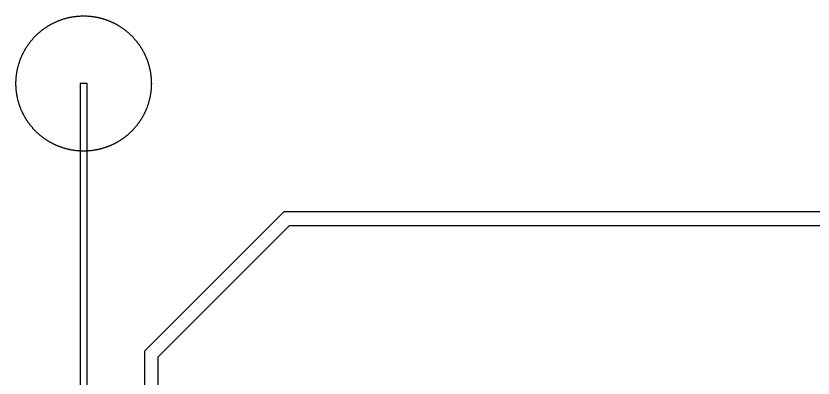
# Model space of a CAD drawing. Extents: x -44500 to 44500, y -47000 to 47000.
# Drawn here: x -7000 to 4775, y 41643 to 47000 of the extents above; entities that cross this region are included whole.
import ezdxf

# ---------------------------------------------------------------- set-up
doc = ezdxf.new("R2010")
doc.units = 0
doc.layers.add('Active', color=80, linetype='CONTINUOUS')
doc.layers.add('Metal1', color=160, linetype='CONTINUOUS')

msp = doc.modelspace()

# ---------------------------------------------------------------- linework, layer by layer
at = {"layer": 'Active'}
for points in [[(-5000.1, 45985.9), (-5000.4, 45971.8), (-5000.9, 45957.7), (-5001.6, 45943.65), (-5002.05, 45936.6), (-5002.5, 45929.6), (-5003, 45922.6), (-5003.6, 45915.55), (-5004.2, 45908.55), (-5004.9, 45901.5), (-5005.6, 45894.5), (-5006.35, 45887.5), (-5008.05, 45873.5), (-5008.95, 45866.55), (-5009.95, 45859.55), (-5010.95, 45852.6), (-5012, 45845.65), (-5013.1, 45838.7), (-5014.3, 45831.7), (-5015.5, 45824.8), (-5016.75, 45817.85), (-5018.05, 45810.95), (-5019.4, 45804), (-5020.8, 45797.15), (-5022.25, 45790.25), (-5023.75, 45783.4), (-5025.3, 45776.5), (-5026.9, 45769.65), (-5028.55, 45762.8), (-5030.25, 45755.95), (-5032, 45749.1), (-5033.8, 45742.3), (-5035.65, 45735.5), (-5037.5, 45728.75), (-5039.45, 45721.95), (-5041.45, 45715.15), (-5043.45, 45708.45), (-5045.55, 45701.7), (-5047.65, 45695), (-5052.05, 45681.6), (-5054.35, 45674.9), (-5056.65, 45668.25), (-5059, 45661.65), (-5061.4, 45655), (-5063.85, 45648.4), (-5066.35, 45641.85), (-5068.9, 45635.25), (-5071.5, 45628.7), (-5074.1, 45622.25), (-5076.8, 45615.7), (-5079.55, 45609.15), (-5082.3, 45602.75), (-5085.15, 45596.25), (-5088, 45589.85), (-5090.9, 45583.45), (-5093.85, 45577.05), (-5096.85, 45570.7), (-5099.9, 45564.35), (-5103, 45558), (-5106.15, 45551.65), (-5109.35, 45545.35), (-5112.55, 45539.1), (-5115.8, 45532.9), (-5119.1, 45526.7), (-5122.5, 45520.45), (-5125.85, 45514.35), (-5129.3, 45508.2), (-5132.8, 45502.05), (-5136.35, 45495.95), (-5139.9, 45489.9), (-5143.55, 45483.8), (-5147.15, 45477.85), (-5150.85, 45471.85), (-5154.65, 45465.8), (-5158.4, 45459.9), (-5162.25, 45453.95), (-5166.1, 45448.1), (-5170, 45442.25), (-5173.95, 45436.45), (-5177.95, 45430.6), (-5182, 45424.8), (-5186.05, 45419.1), (-5190.15, 45413.4), (-5194.3, 45407.7), (-5198.5, 45402.05), (-5202.75, 45396.4), (-5207, 45390.8), (-5211.3, 45385.25), (-5215.65, 45379.7), (-5220.05, 45374.2), (-5224.5, 45368.7), (-5228.95, 45363.25), (-5233.45, 45357.85), (-5238, 45352.45), (-5242.6, 45347.05), (-5247.2, 45341.8), (-5251.85, 45336.5), (-5256.55, 45331.25), (-5261.3, 45326), (-5266.05, 45320.8), (-5270.8, 45315.7), (-5275.7, 45310.55), (-5280.55, 45305.5), (-5285.45, 45300.45), (-5290.4, 45295.4), (-5295.4, 45290.4), (-5300.45, 45285.45), (-5305.5, 45280.55), (-5310.55, 45275.7), (-5315.7, 45270.8), (-5320.8, 45266.05), (-5326, 45261.3), (-5331.25, 45256.55), (-5336.5, 45251.85), (-5341.8, 45247.2), (-5347.05, 45242.6), (-5352.45, 45238), (-5357.85, 45233.45), (-5363.25, 45228.95), (-5368.7, 45224.5), (-5374.2, 45220.05), (-5379.7, 45215.65), (-5385.25, 45211.3), (-5390.8, 45207), (-5396.4, 45202.75), (-5402.05, 45198.5), (-5407.7, 45194.3), (-5413.4, 45190.15), (-5419.1, 45186.05), (-5424.8, 45182), (-5430.6, 45177.95), (-5436.45, 45173.95), (-5442.25, 45170), (-5448.1, 45166.1), (-5453.95, 45162.25), (-5459.9, 45158.4), (-5465.8, 45154.65), (-5471.85, 45150.85), (-5477.85, 45147.15), (-5483.8, 45143.55), (-5489.9, 45139.9), (-5495.95, 45136.35), (-5502.05, 45132.8), (-5508.2, 45129.3), (-5514.35, 45125.85), (-5520.45, 45122.5), (-5526.7, 45119.1), (-5532.9, 45115.8), (-5539.1, 45112.55), (-5545.35, 45109.35), (-5551.65, 45106.15), (-5558, 45103), (-5564.35, 45099.9), (-5570.7, 45096.85), (-5577.05, 45093.85), (-5583.45, 45090.9), (-5589.85, 45088), (-5596.25, 45085.15), (-5602.75, 45082.3), (-5609.15, 45079.55), (-5615.7, 45076.8), (-5622.25, 45074.1), (-5628.7, 45071.5), (-5635.25, 45068.9), (-5641.85, 45066.35), (-5648.4, 45063.85), (-5655, 45061.4), (-5661.65, 45059), (-5668.25, 45056.65), (-5674.9, 45054.35), (-5681.6, 45052.05), (-5695, 45047.65), (-5701.7, 45045.55), (-5708.45, 45043.45), (-5715.15, 45041.45), (-5721.95, 45039.45), (-5728.75, 45037.5), (-5735.5, 45035.65), (-5742.3, 45033.8), (-5749.1, 45032), (-5755.95, 45030.25), (-5762.8, 45028.55), (-5769.65, 45026.9), (-5776.5, 45025.3), (-5783.4, 45023.75), (-5790.25, 45022.25), (-5797.15, 45020.8), (-5804, 45019.4), (-5810.95, 45018.05), (-5817.85, 45016.75), (-5824.8, 45015.5), (-5831.7, 45014.3), (-5838.7, 45013.1), (-5845.65, 45012), (-5852.6, 45010.95), (-5859.55, 45009.95), (-5866.55, 45008.95), (-5873.5, 45008.05), (-5887.5, 45006.35), (-5894.5, 45005.6), (-5901.5, 45004.9), (-5908.55, 45004.2), (-5915.55, 45003.6), (-5922.6, 45003), (-5929.6, 45002.5), (-5936.6, 45002.05), (-5943.65, 45001.6), (-5957.7, 45000.9), (-5971.8, 45000.4), (-5985.9, 45000.1), (-6000, 45000), (-6014.1, 45000.1), (-6028.2, 45000.4), (-6042.3, 45000.9), (-6056.35, 45001.6), (-6063.4, 45002.05), (-6070.4, 45002.5), (-6077.4, 45003), (-6084.45, 45003.6), (-6091.45, 45004.2), (-6098.5, 45004.9), (-6105.5, 45005.6), (-6112.5, 45006.35), (-6126.5, 45008.05), (-6133.45, 45008.95), (-6140.45, 45009.95), (-6147.4, 45010.95), (-6154.35, 45012), (-6161.3, 45013.1), (-6168.3, 45014.3), (-6175.2, 45015.5), (-6182.15, 45016.75), (-6189.05, 45018.05), (-6196, 45019.4), (-6202.85, 45020.8), (-6209.75, 45022.25), (-6216.6, 45023.75), (-6223.5, 45025.3), (-6230.35, 45026.9), (-6237.2, 45028.55), (-6244.05, 45030.25), (-6250.9, 45032), (-6257.7, 45033.8), (-6264.5, 45035.65), (-6271.25, 45037.5), (-6278.05, 45039.45), (-6284.85, 45041.45), (-6291.55, 45043.45), (-6298.3, 45045.55), (-6305, 45047.65), (-6318.4, 45052.05), (-6325.1, 45054.35), (-6331.75, 45056.65), (-6338.35, 45059), (-6345, 45061.4), (-6351.6, 45063.85), (-6358.15, 45066.35), (-6364.75, 45068.9), (-6371.3, 45071.5), (-6377.75, 45074.1), (-6384.3, 45076.8), (-6390.85, 45079.55), (-6397.25, 45082.3), (-6403.75, 45085.15), (-6410.15, 45088), (-6416.55, 45090.9), (-6422.95, 45093.85), (-6429.3, 45096.85), (-6435.65, 45099.9), (-6442, 45103), (-6448.35, 45106.15), (-6454.65, 45109.35), (-6460.9, 45112.55), (-6467.1, 45115.8), (-6473.3, 45119.1), (-6479.55, 45122.5), (-6485.65, 45125.85), (-6491.8, 45129.3), (-6497.95, 45132.8), (-6504.05, 45136.35), (-6510.1, 45139.9), (-6516.2, 45143.55), (-6522.15, 45147.15), (-6528.15, 45150.85), (-6534.2, 45154.65), (-6540.1, 45158.4), (-6546.05, 45162.25), (-6551.9, 45166.1), (-6557.75, 45170), (-6563.55, 45173.95), (-6569.4, 45177.95), (-6575.2, 45182), (-6580.9, 45186.05), (-6586.6, 45190.15), (-6592.3, 45194.3), (-6597.95, 45198.5), (-6603.6, 45202.75), (-6609.2, 45207), (-6614.75, 45211.3), (-6620.3, 45215.65), (-6625.8, 45220.05), (-6631.3, 45224.5), (-6636.75, 45228.95), (-6642.15, 45233.45), (-6647.55, 45238), (-6652.95, 45242.6), (-6658.2, 45247.2), (-6663.5, 45251.85), (-6668.75, 45256.55), (-6674, 45261.3), (-6679.2, 45266.05), (-6684.3, 45270.8), (-6689.45, 45275.7), (-6694.5, 45280.55), (-6699.55, 45285.45), (-6704.6, 45290.4), (-6709.6, 45295.4), (-6714.55, 45300.45), (-6719.45, 45305.5), (-6724.3, 45310.55), (-6729.2, 45315.7), (-6733.95, 45320.8), (-6738.7, 45326), (-6743.45, 45331.25), (-6748.15, 45336.5), (-6752.8, 45341.8), (-6757.4, 45347.05), (-6762, 45352.45), (-6766.55, 45357.85), (-6771.05, 45363.25), (-6775.5, 45368.7), (-6779.95, 45374.2), (-6784.35, 45379.7), (-6788.7, 45385.25), (-6793, 45390.8), (-6797.25, 45396.4), (-6801.5, 45402.05), (-6805.7, 45407.7), (-6809.85, 45413.4), (-6813.95, 45419.1), (-6818, 45424.8), (-6822.05, 45430.6), (-6826.05, 45436.45), (-6830, 45442.25), (-6833.9, 45448.1), (-6837.75, 45453.95), (-6841.6, 45459.9), (-6845.35, 45465.8), (-6849.15, 45471.85), (-6852.85, 45477.85), (-6856.45, 45483.8), (-6860.1, 45489.9), (-6863.65, 45495.95), (-6867.2, 45502.05), (-6870.7, 45508.2), (-6874.15, 45514.35), (-6877.5, 45520.45), (-6880.9, 45526.7), (-6884.2, 45532.9), (-6887.45, 45539.1), (-6890.65, 45545.35), (-6893.85, 45551.65), (-6897, 45558), (-6900.1, 45564.35), (-6903.15, 45570.7), (-6906.15, 45577.05), (-6909.1, 45583.45), (-6912, 45589.85), (-6914.85, 45596.25), (-6917.7, 45602.75), (-6920.45, 45609.15), (-6923.2, 45615.7), (-6925.9, 45622.25), (-6928.5, 45628.7), (-6931.1, 45635.25), (-6933.65, 45641.85), (-6936.15, 45648.4), (-6938.6, 45655), (-6941, 45661.65), (-6943.35, 45668.25), (-6945.65, 45674.9), (-6947.95, 45681.6), (-6952.35, 45695), (-6954.45, 45701.7), (-6956.55, 45708.45), (-6958.55, 45715.15), (-6960.55, 45721.95), (-6962.5, 45728.75), (-6964.35, 45735.5), (-6966.2, 45742.3), (-6968, 45749.1), (-6969.75, 45755.95), (-6971.45, 45762.8), (-6973.1, 45769.65), (-6974.7, 45776.5), (-6976.25, 45783.4), (-6977.75, 45790.25), (-6979.2, 45797.15), (-6980.6, 45804), (-6981.95, 45810.95), (-6983.25, 45817.85), (-6984.5, 45824.8), (-6985.7, 45831.7), (-6986.9, 45838.7), (-6988, 45845.65), (-6989.05, 45852.6), (-6990.05, 45859.55), (-6991.05, 45866.55), (-6991.95, 45873.5), (-6993.65, 45887.5), (-6994.4, 45894.5), (-6995.1, 45901.5), (-6995.8, 45908.55), (-6996.4, 45915.55), (-6997, 45922.6), (-6997.5, 45929.6), (-6997.95, 45936.6), (-6998.4, 45943.65), (-6999.1, 45957.7), (-6999.6, 45971.8), (-6999.9, 45985.9), (-7000, 46000), (-6999.9, 46014.1), (-6999.6, 46028.2), (-6999.1, 46042.3), (-6998.4, 46056.35), (-6997.95, 46063.4), (-6997.5, 46070.4), (-6997, 46077.4), (-6996.4, 46084.45), (-6995.8, 46091.45), (-6995.1, 46098.5), (-6994.4, 46105.5), (-6993.65, 46112.5), (-6991.95, 46126.5), (-6991.05, 46133.45), (-6990.05, 46140.45), (-6989.05, 46147.4), (-6988, 46154.35), (-6986.9, 46161.3), (-6985.7, 46168.3), (-6984.5, 46175.2), (-6983.25, 46182.15), (-6981.95, 46189.05), (-6980.6, 46196), (-6979.2, 46202.85), (-6977.75, 46209.75), (-6976.25, 46216.6), (-6974.7, 46223.5), (-6973.1, 46230.35), (-6971.45, 46237.2), (-6969.75, 46244.05), (-6968, 46250.9), (-6966.2, 46257.7), (-6964.35, 46264.5), (-6962.5, 46271.25), (-6960.55, 46278.05), (-6958.55, 46284.85), (-6956.55, 46291.55), (-6954.45, 46298.3), (-6952.35, 46305), (-6947.95, 46318.4), (-6945.65, 46325.1), (-6943.35, 46331.75), (-6941, 46338.35), (-6938.6, 46345), (-6936.15, 46351.6), (-6933.65, 46358.15), (-6931.1, 46364.75), (-6928.5, 46371.3), (-6925.9, 46377.75), (-6923.2, 46384.3), (-6920.45, 46390.85), (-6917.7, 46397.25), (-6914.85, 46403.75), (-6912, 46410.15), (-6909.1, 46416.55), (-6906.15, 46422.95), (-6903.15, 46429.3), (-6900.1, 46435.65), (-6897, 46442), (-6893.85, 46448.35), (-6890.65, 46454.65), (-6887.45, 46460.9), (-6884.2, 46467.1), (-6880.9, 46473.3), (-6877.5, 46479.55), (-6874.15, 46485.65), (-6870.7, 46491.8), (-6867.2, 46497.95), (-6863.65, 46504.05), (-6860.1, 46510.1), (-6856.45, 46516.2), (-6852.85, 46522.15), (-6849.15, 46528.15), (-6845.35, 46534.2), (-6841.6, 46540.1), (-6837.75, 46546.05), (-6833.9, 46551.9), (-6830, 46557.75), (-6826.05, 46563.55), (-6822.05, 46569.4), (-6818, 46575.2), (-6813.95, 46580.9), (-6809.85, 46586.6), (-6805.7, 46592.3), (-6801.5, 46597.95), (-6797.25, 46603.6), (-6793, 46609.2), (-6788.7, 46614.75), (-6784.35, 46620.3), (-6779.95, 46625.8), (-6775.5, 46631.3), (-6771.05, 46636.75), (-6766.55, 46642.15), (-6762, 46647.55), (-6757.4, 46652.95), (-6752.8, 46658.2), (-6748.15, 46663.5), (-6743.45, 46668.75), (-6738.7, 46674), (-6733.95, 46679.2), (-6729.2, 46684.3), (-6724.3, 46689.45), (-6719.45, 46694.5), (-6714.55, 46699.55), (-6709.6, 46704.6), (-6704.6, 46709.6), (-6699.55, 46714.55), (-6694.5, 46719.45), (-6689.45, 46724.3), (-6684.3, 46729.2), (-6679.2, 46733.95), (-6674, 46738.7), (-6668.75, 46743.45), (-6663.5, 46748.15), (-6658.2, 46752.8), (-6652.95, 46757.4), (-6647.55, 46762), (-6642.15, 46766.55), (-6636.75, 46771.05), (-6631.3, 46775.5), (-6625.8, 46779.95), (-6620.3, 46784.35), (-6614.75, 46788.7), (-6609.2, 46793), (-6603.6, 46797.25), (-6597.95, 46801.5), (-6592.3, 46805.7), (-6586.6, 46809.85), (-6580.9, 46813.95), (-6575.2, 46818), (-6569.4, 46822.05), (-6563.55, 46826.05), (-6557.75, 46830), (-6551.9, 46833.9), (-6546.05, 46837.75), (-6540.1, 46841.6), (-6534.2, 46845.35), (-6528.15, 46849.15), (-6522.15, 46852.85), (-6516.2, 46856.45), (-6510.1, 46860.1), (-6504.05, 46863.65), (-6497.95, 46867.2), (-6491.8, 46870.7), (-6485.65, 46874.15), (-6479.55, 46877.5), (-6473.3, 46880.9), (-6467.1, 46884.2), (-6460.9, 46887.45), (-6454.65, 46890.65), (-6448.35, 46893.85), (-6442, 46897), (-6435.65, 46900.1), (-6429.3, 46903.15), (-6422.95, 46906.15), (-6416.55, 46909.1), (-6410.15, 46912), (-6403.75, 46914.85), (-6397.25, 46917.7), (-6390.85, 46920.45), (-6384.3, 46923.2), (-6377.75, 46925.9), (-6371.3, 46928.5), (-6364.75, 46931.1), (-6358.15, 46933.65), (-6351.6, 46936.15), (-6345, 46938.6), (-6338.35, 46941), (-6331.75, 46943.35), (-6325.1, 46945.65), (-6318.4, 46947.95), (-6305, 46952.35), (-6298.3, 46954.45), (-6291.55, 46956.55), (-6284.85, 46958.55), (-6278.05, 46960.55), (-6271.25, 46962.5), (-6264.5, 46964.35), (-6257.7, 46966.2), (-6250.9, 46968), (-6244.05, 46969.75), (-6237.2, 46971.45), (-6230.35, 46973.1), (-6223.5, 46974.7), (-6216.6, 46976.25), (-6209.75, 46977.75), (-6202.85, 46979.2), (-6196, 46980.6), (-6189.05, 46981.95), (-6182.15, 46983.25), (-6175.2, 46984.5), (-6168.3, 46985.7), (-6161.3, 46986.9), (-6154.35, 46988), (-6147.4, 46989.05), (-6140.45, 46990.05), (-6133.45, 46991.05), (-6126.5, 46991.95), (-6112.5, 46993.65), (-6105.5, 46994.4), (-6098.5, 46995.1), (-6091.45, 46995.8), (-6084.45, 46996.4), (-6077.4, 46997), (-6070.4, 46997.5), (-6063.4, 46997.95), (-6056.35, 46998.4), (-6042.3, 46999.1), (-6028.2, 46999.6), (-6014.1, 46999.9), (-6000, 47000), (-5985.9, 46999.9), (-5971.8, 46999.6), (-5957.7, 46999.1), (-5943.65, 46998.4), (-5936.6, 46997.95), (-5929.6, 46997.5), (-5922.6, 46997), (-5915.55, 46996.4), (-5908.55, 46995.8), (-5901.5, 46995.1), (-5894.5, 46994.4), (-5887.5, 46993.65), (-5873.5, 46991.95), (-5866.55, 46991.05), (-5859.55, 46990.05), (-5852.6, 46989.05), (-5845.65, 46988), (-5838.7, 46986.9), (-5831.7, 46985.7), (-5824.8, 46984.5), (-5817.85, 46983.25), (-5810.95, 46981.95), (-5804, 46980.6), (-5797.15, 46979.2), (-5790.25, 46977.75), (-5783.4, 46976.25), (-5776.5, 46974.7), (-5769.65, 46973.1), (-5762.8, 46971.45), (-5755.95, 46969.75), (-5749.1, 46968), (-5742.3, 46966.2), (-5735.5, 46964.35), (-5728.75, 46962.5), (-5721.95, 46960.55), (-5715.15, 46958.55), (-5708.45, 46956.55), (-5701.7, 46954.45), (-5695, 46952.35), (-5681.6, 46947.95), (-5674.9, 46945.65), (-5668.25, 46943.35), (-5661.65, 46941), (-5655, 46938.6), (-5648.4, 46936.15), (-5641.85, 46933.65), (-5635.25, 46931.1), (-5628.7, 46928.5), (-5622.25, 46925.9), (-5615.7, 46923.2), (-5609.15, 46920.45), (-5602.75, 46917.7), (-5596.25, 46914.85), (-5589.85, 46912), (-5583.45, 46909.1), (-5577.05, 46906.15), (-5570.7, 46903.15), (-5564.35, 46900.1), (-5558, 46897), (-5551.65, 46893.85), (-5545.35, 46890.65), (-5539.1, 46887.45), (-5532.9, 46884.2), (-5526.7, 46880.9), (-5520.45, 46877.5), (-5514.35, 46874.15), (-5508.2, 46870.7), (-5502.05, 46867.2), (-5495.95, 46863.65), (-5489.9, 46860.1), (-5483.8, 46856.45), (-5477.85, 46852.85), (-5471.85, 46849.15), (-5465.8, 46845.35), (-5459.9, 46841.6), (-5453.95, 46837.75), (-5448.1, 46833.9), (-5442.25, 46830), (-5436.45, 46826.05), (-5430.6, 46822.05), (-5424.8, 46818), (-5419.1, 46813.95), (-5413.4, 46809.85), (-5407.7, 46805.7), (-5402.05, 46801.5), (-5396.4, 46797.25), (-5390.8, 46793), (-5385.25, 46788.7), (-5379.7, 46784.35), (-5374.2, 46779.95), (-5368.7, 46775.5), (-5363.25, 46771.05), (-5357.85, 46766.55), (-5352.45, 46762), (-5347.05, 46757.4), (-5341.8, 46752.8), (-5336.5, 46748.15), (-5331.25, 46743.45), (-5326, 46738.7), (-5320.8, 46733.95), (-5315.7, 46729.2), (-5310.55, 46724.3), (-5305.5, 46719.45), (-5300.45, 46714.55), (-5295.4, 46709.6), (-5290.4, 46704.6), (-5285.45, 46699.55), (-5280.55, 46694.5), (-5275.7, 46689.45), (-5270.8, 46684.3), (-5266.05, 46679.2), (-5261.3, 46674), (-5256.55, 46668.75), (-5251.85, 46663.5), (-5247.2, 46658.2), (-5242.6, 46652.95), (-5238, 46647.55), (-5233.45, 46642.15), (-5228.95, 46636.75), (-5224.5, 46631.3), (-5220.05, 46625.8), (-5215.65, 46620.3), (-5211.3, 46614.75), (-5207, 46609.2), (-5202.75, 46603.6), (-5198.5, 46597.95), (-5194.3, 46592.3), (-5190.15, 46586.6), (-5186.05, 46580.9), (-5182, 46575.2), (-5177.95, 46569.4), (-5173.95, 46563.55), (-5170, 46557.75), (-5166.1, 46551.9), (-5162.25, 46546.05), (-5158.4, 46540.1), (-5154.65, 46534.2), (-5150.85, 46528.15), (-5147.15, 46522.15), (-5143.55, 46516.2), (-5139.9, 46510.1), (-5136.35, 46504.05), (-5132.8, 46497.95), (-5129.3, 46491.8), (-5125.85, 46485.65), (-5122.5, 46479.55), (-5119.1, 46473.3), (-5115.8, 46467.1), (-5112.55, 46460.9), (-5109.35, 46454.65), (-5106.15, 46448.35), (-5103, 46442), (-5099.9, 46435.65), (-5096.85, 46429.3), (-5093.85, 46422.95), (-5090.9, 46416.55), (-5088, 46410.15), (-5085.15, 46403.75), (-5082.3, 46397.25), (-5079.55, 46390.85), (-5076.8, 46384.3), (-5074.1, 46377.75), (-5071.5, 46371.3), (-5068.9, 46364.75), (-5066.35, 46358.15), (-5063.85, 46351.6), (-5061.4, 46345), (-5059, 46338.35), (-5056.65, 46331.75), (-5054.35, 46325.1), (-5052.05, 46318.4), (-5047.65, 46305), (-5045.55, 46298.3), (-5043.45, 46291.55), (-5041.45, 46284.85), (-5039.45, 46278.05), (-5037.5, 46271.25), (-5035.65, 46264.5), (-5033.8, 46257.7), (-5032, 46250.9), (-5030.25, 46244.05), (-5028.55, 46237.2), (-5026.9, 46230.35), (-5025.3, 46223.5), (-5023.75, 46216.6), (-5022.25, 46209.75), (-5020.8, 46202.85), (-5019.4, 46196), (-5018.05, 46189.05), (-5016.75, 46182.15), (-5015.5, 46175.2), (-5014.3, 46168.3), (-5013.1, 46161.3), (-5012, 46154.35), (-5010.95, 46147.4), (-5009.95, 46140.45), (-5008.95, 46133.45), (-5008.05, 46126.5), (-5006.35, 46112.5), (-5005.6, 46105.5), (-5004.9, 46098.5), (-5004.2, 46091.45), (-5003.6, 46084.45), (-5003, 46077.4), (-5002.5, 46070.4), (-5002.05, 46063.4), (-5001.6, 46056.35), (-5000.9, 46042.3), (-5000.4, 46028.2), (-5000.1, 46014.1), (-5000, 46000)], [(-6050, 33000), (-5950, 33000), (-5950, 46000), (-6050, 46000)]]:
    msp.add_lwpolyline(points, close=True, dxfattribs=at)
at = {"layer": 'Metal1'}
for points in [[(13064.99, 44100), (-3041.42, 44100), (-5100, 42041.42), (-5100, 38958.58)], [(-4900, 39041.42), (-4900, 41958.58), (-2958.58, 43900), (12935.01, 43900)]]:
    msp.add_lwpolyline(points, dxfattribs=at)

doc.saveas('drawing.dxf')
